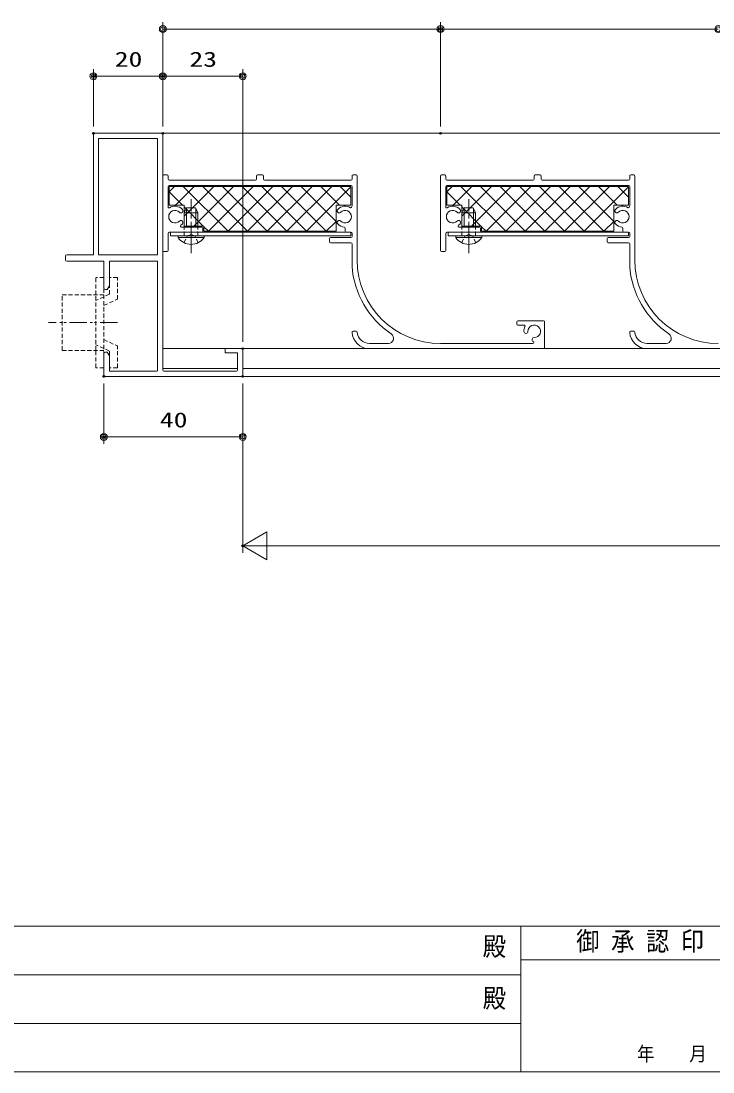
# Model space of a CAD drawing. Units: millimetres on the paper. Extents: x -395 to 395, y -281 to 281.
# Drawn here: x -78.8 to 120.6, y -281 to 21.6 of the extents above; entities that cross this region are included whole.
import ezdxf
from ezdxf.enums import TextEntityAlignment as Align

# ---------------------------------------------------------------- set-up
doc = ezdxf.new("R2010")
doc.units = ezdxf.units.MM
doc.header["$PDMODE"] = 32
doc.header["$PDSIZE"] = 0.5
for name, pattern in [('CHAIN2', [12, 9, -1, 1, -1]), ('DASHED1', [1.8, 1.2, -0.6]), ('DOUBLE_CHAIN1', [8.8, 5, -1, 0.6, -0.6, 0.6, -1])]:
    doc.linetypes.add(name, pattern=pattern)
for name, color, linetype, lineweight in [('0-0__0-6_TITLE_WAKU', 7, 'Continuous', 9), ('0-2_USERZ', 3, 'Continuous', 9), ('0-3_F-1', 7, 'Continuous', 9), ('0-6_YSS_ZEN', 6, 'Continuous', 9), ('0-7_0', 7, 'Continuous', 9), ('0-9_SUNPOU', 3, 'Continuous', 9), ('0-B_1', 7, 'Continuous', 9), ('0-C_PARTS3', 134, 'Continuous', 9)]:
    doc.layers.add(name, color=color, linetype=linetype, lineweight=lineweight)
doc.layers.add('0-8_DEFPOINTS', color=1, linetype='Continuous')
doc.layers.add('0-D_YKK_H1901', color=7, linetype='Continuous')
doc.styles.add('ＭＳ ゴシック', font='')
doc.styles.get('ＭＳ ゴシック').set_extended_font_data('MS Gothic')

# ---------------------------------------------------------------- blocks, each defined once
blk = doc.blocks.new('図枠')
at = {"layer": '0-0__0-6_TITLE_WAKU'}
for p, q in [((534.869, 42), (0, 42)), ((460.59, 42), (460.59, 0)), ((530.586, 32.28), (460.59, 32.28)), ((460.59, 28), (191.489, 28)), ((460.59, 14), (191.489, 14))]:
    blk.add_line(p, q, dxfattribs=at)
at = {"layer": '0-3_F-1'}
blk.add_lwpolyline([(790.6, 0), (0, 0), (0, 562), (790.6, 562)], close=True, dxfattribs=at)
at = {"layer": '0-0__0-6_TITLE_WAKU', "style": 'ＭＳ ゴシック', "width": 0.9}
for s, height, p in [('殿', 5.462, (449.573, 31.787)), ('御 承 認 印', 5.459, (476.505, 33.282)), ('殿', 5.462, (449.573, 16.872)), ('年\u3000\u3000月\u3000\u3000日', 4.091, (494.019, 1.939))]:
    blk.add_text(s, height=height, dxfattribs=at).set_placement(p, align=Align.BOTTOM_LEFT)
blk = doc.blocks.new('ALW1')
at = {"layer": '0-7_0'}
blk.add_line((0, 0), (-1, 0), dxfattribs=at)
blk.add_lwpolyline([(-0.34641, -0.2), (0, 0), (-0.34641, 0.2)], close=True, dxfattribs=at)
blk = doc.blocks.new('DOT1')
at = {"layer": '0-7_0'}
blk.add_line((0, 0), (-1, 0), dxfattribs=at)
for radius in [0.5, 0.325]:
    blk.add_circle((0, 0), radius, dxfattribs=at)
blk = doc.blocks.new('U31')
at = {"layer": '0-C_PARTS3'}
for p, q in [((-0.509, 3.75), (0, 3.75)), ((0, 3.75), (0, -3.75)), ((2.5, 2), (6.6, 2)), ((2.5, 1.346), (7.909, 1.346)), ((6.6, 2), (6.6, -2)), ((8, 1.3), (6.6, 2)), ((8, 1.3), (8, -1.3)), ((2.5, -1.346), (7.909, -1.346)), ((2.5, -2), (6.6, -2)), ((8, -1.3), (6.6, -2))]:
    blk.add_line(p, q, dxfattribs=at)
at = {"layer": '0-C_PARTS3', "linetype": 'CHAIN2'}
blk.add_line((-5, 0), (10.5, 0), dxfattribs=at)
at = {"layer": '0-C_PARTS3', "linetype": 'DASHED1'}
for p, q in [((0, 2), (2.5, 2)), ((0, -2), (2.5, -2))]:
    blk.add_line(p, q, dxfattribs=at)
at = {"layer": '0-C_PARTS3'}
blk.add_lwpolyline([(-0.509, 3.75), (-0.509, -3.75), (0, -3.75)], dxfattribs=at)
at = {"layer": '0-C_PARTS3', "linetype": 'DASHED1'}
for points in [[(-2.009, 2.05), (-0.154, 1.145), (0.455, 0)], [(-2.009, -2.05), (-0.154, -1.145), (0.455, 0)]]:
    blk.add_lwpolyline(points, dxfattribs=at)
at = {"layer": '0-C_PARTS3'}
blk.add_arc((2.027, 0), 4.527, 124.06671, 235.93329, dxfattribs=at)
blk = doc.blocks.new('K-12688')
at = {"layer": '0-7_0', "color": 4, "linetype": 'DASHED1'}
for p, q in [((-6.721, 3.9), (-13, 3.9)), ((-13, 3.9), (-13, 1.6)), ((-4.903, 0), (-6.721, 3.9)), ((4.903, 0), (6.721, 3.9)), ((13.003, 3.9), (6.721, 3.9)), ((13.003, 3.9), (13.003, 1.6)), ((-8.187, 1.6), (-13, 1.6)), ((13, 0), (-13, 0)), ((-13, 0), (-13, -2.3)), ((-8.187, 1.6), (-7.44, 0)), ((-8, 0), (-8, -12)), ((-7.44, 0), (-6.368, -2.3)), ((7.44, 0), (6.368, -2.3)), ((8.186, 1.6), (7.44, 0)), ((8, 0), (8, -12)), ((13.003, 1.6), (8.186, 1.6)), ((13, 0), (13, -2.3)), ((-8, -2.3), (-13, -2.3)), ((8, -2.3), (-8, -2.3)), ((13, -2.3), (8, -2.3)), ((8, -12), (-8, -12))]:
    blk.add_line(p, q, dxfattribs=at)
at = {"layer": '0-7_0', "color": 4, "linetype": 'DOUBLE_CHAIN1'}
blk.add_line((0, 3.9), (0, -15.96), dxfattribs=at)
blk = doc.blocks.new('TWAKU_W')
at = {"layer": '0-2_USERZ', "color": 7}
blk.add_line((42.004, 33.2), (42.004, 26.2), dxfattribs=at)
at = {"layer": '0-7_0'}
for p, q in [((25, 1.8), (25, 70)), ((25, 70), (45.004, 70)), ((45.004, 70), (45.004, 35)), ((26.5, 35), (26.5, 68.5)), ((26.5, 68.5), (43.504, 68.5)), ((43.504, 68.5), (43.504, 35)), ((43.504, 35), (26.5, 35)), ((45.004, 35), (52.704, 35)), ((53.004, 34.7), (53.004, 33.5)), ((40.374, 33.2), (26.5, 33.2)), ((26.5, 33.2), (26.5, 1.8)), ((52.704, 33.2), (42.004, 33.2)), ((42.004, 33.2), (42.004, 25.5)), ((7, 8), (2, 8)), ((3.5, 6.8), (3.5, 1.8)), ((7, 6.8), (3.5, 6.8)), ((7, 6.8), (7, 8)), ((42.004, 6.5), (42.004, 0)), ((3.8, 1.5), (24.7, 1.5)), ((26.8, 1.5), (40.374, 1.5))]:
    blk.add_line(p, q, dxfattribs=at)
for points in [[(41.504, 25), (41.004, 25), (40.374, 26.091), (40.374, 33.2)], [(42.004, 0), (2, 0), (2, 8)], [(40.374, 1.5), (40.374, 5.909), (41.004, 7), (41.504, 7)]]:
    blk.add_lwpolyline(points, dxfattribs=at)
for centre, radius, start, end in [((52.704, 34.7), 0.3, 360, 90), ((52.704, 33.5), 0.3, 270, 0), ((41.504, 25.5), 0.5, 270, 0), ((41.504, 6.5), 0.5, 0, 90), ((3.8, 1.8), 0.3, 180, 270), ((24.7, 1.8), 0.3, 270, 0), ((26.8, 1.8), 0.3, 180, 270)]:
    blk.add_arc(centre, radius, start, end, dxfattribs=at)

msp = doc.modelspace()

# ---------------------------------------------------------------- linework, layer by layer
at = {"layer": '0-2_USERZ'}
for p, q in [((-37.911, -8.755), (-37.911, 21.247)), ((42.089, -8.755), (42.089, 21.247)), ((42.089, -8.755), (42.089, 21.247)), ((-35.911, 19.247), (40.089, 19.247)), ((44.089, 19.247), (120.089, 19.247)), ((-37.911, -8.755), (-37.911, 7.677)), ((-14.911, -70.755), (-14.911, 7.677)), ((-16.911, 5.677), (-35.911, 5.677)), ((-37.911, -10.755), (322.089, -10.755)), ((-37.911, -72.755), (322.089, -72.755)), ((-37.911, -78.455), (-16.411, -78.455)), ((-14.911, -78.455), (299.089, -78.455)), ((-37.911, -80.755), (322.089, -80.755))]:
    msp.add_line(p, q, dxfattribs=at)
at = {"layer": '0-2_USERZ', "color": 4}
for p, q in [((-36.111, -27.642), (-34.524, -26.055)), ((-34.268, -31.455), (-28.868, -26.055)), ((-19.14, -38.955), (-32.04, -26.055)), ((-31.813, -34.658), (-23.211, -26.055)), ((-28.954, -37.455), (-17.554, -26.055)), ((-13.483, -38.955), (-26.383, -26.055)), ((-24.797, -38.955), (-11.897, -26.055)), ((-7.826, -38.955), (-20.726, -26.055)), ((-19.14, -38.955), (-6.24, -26.055)), ((-2.17, -38.955), (-15.07, -26.055)), ((-13.483, -38.955), (-0.583, -26.055)), ((3.487, -38.955), (-9.413, -26.055)), ((-7.826, -38.955), (5.074, -26.055)), ((9.144, -38.955), (-3.756, -26.055)), ((-2.17, -38.955), (10.73, -26.055)), ((11.992, -36.146), (1.901, -26.055)), ((3.487, -38.955), (16.289, -26.153)), ((12.958, -31.455), (7.558, -26.055)), ((16.289, -29.13), (13.215, -26.055)), ((43.889, -27.642), (45.476, -26.055)), ((45.732, -31.455), (51.132, -26.055)), ((60.86, -38.955), (47.96, -26.055)), ((48.187, -34.658), (56.789, -26.055)), ((51.046, -37.455), (62.446, -26.055)), ((66.517, -38.955), (53.617, -26.055)), ((55.203, -38.955), (68.103, -26.055)), ((72.174, -38.955), (59.274, -26.055)), ((60.86, -38.955), (73.76, -26.055)), ((77.83, -38.955), (64.93, -26.055)), ((66.517, -38.955), (79.417, -26.055)), ((83.487, -38.955), (70.587, -26.055)), ((72.174, -38.955), (85.074, -26.055)), ((89.144, -38.955), (76.244, -26.055)), ((77.83, -38.955), (90.73, -26.055)), ((91.992, -36.146), (81.901, -26.055)), ((83.487, -38.955), (96.289, -26.153)), ((92.958, -31.455), (87.558, -26.055)), ((96.289, -29.13), (93.215, -26.055)), ((-32.297, -31.455), (-36.111, -27.642)), ((47.703, -31.455), (43.889, -27.642)), ((-26.297, -37.455), (-31.813, -31.939)), ((53.703, -37.455), (48.187, -31.939)), ((9.144, -38.955), (11.992, -36.108)), ((89.144, -38.955), (91.992, -36.108)), ((-24.797, -38.955), (-26.111, -37.642)), ((55.203, -38.955), (53.889, -37.642))]:
    msp.add_line(p, q, dxfattribs=at)
for points in [[(-36.111, -26.055), (16.289, -26.055), (16.289, -31.455), (11.992, -31.455), (11.992, -38.955), (-26.111, -38.955), (-26.111, -37.455), (-31.813, -37.455), (-31.813, -31.455), (-36.111, -31.455)], [(-36.111, -26.055), (16.289, -26.055), (16.289, -31.455), (11.992, -31.455), (11.992, -38.955), (-26.111, -38.955), (-26.111, -37.455), (-31.813, -37.455), (-31.813, -31.455), (-36.111, -31.455)], [(43.889, -26.055), (96.289, -26.055), (96.289, -31.455), (91.992, -31.455), (91.992, -38.955), (53.889, -38.955), (53.889, -37.455), (48.187, -37.455), (48.187, -31.455), (43.889, -31.455)], [(43.889, -26.055), (96.289, -26.055), (96.289, -31.455), (91.992, -31.455), (91.992, -38.955), (53.889, -38.955), (53.889, -37.455), (48.187, -37.455), (48.187, -31.455), (43.889, -31.455)]]:
    msp.add_lwpolyline(points, close=True, dxfattribs=at)
at = {"layer": '0-2_USERZ'}
for points in [[(-35.711, -40.255), (16.289, -40.255), (16.289, -39.255), (-35.711, -39.255)], [(44.289, -40.255), (96.289, -40.255), (96.289, -39.255), (44.289, -39.255)]]:
    msp.add_lwpolyline(points, close=True, dxfattribs=at)
at = {"layer": '0-6_YSS_ZEN'}
for p, q in [((-14.911, -82.755), (-14.911, -131.518)), ((279.089, -129.518), (5.089, -129.518))]:
    msp.add_line(p, q, dxfattribs=at)
at = {"layer": '0-8_DEFPOINTS'}
for p in [(42.089, 19.247), (-57.915, 5.677), (-37.911, 5.677), (-57.915, -10.755), (-37.912, -10.755), (-37.911, -10.755), (-37.911, -10.755), (42.089, -10.755), (-14.911, -72.755), (-54.915, -80.755), (-14.911, -80.755), (-54.915, -98.153), (-14.911, -129.518)]:
    msp.add_point(p, dxfattribs=at)
at = {"layer": '0-9_SUNPOU'}
for p, q in [((-57.915, -8.755), (-57.915, 7.677)), ((-37.912, -8.755), (-37.912, 7.677)), ((-39.912, 5.677), (-55.915, 5.677)), ((-54.915, -82.755), (-54.915, -100.153)), ((-14.911, -82.755), (-14.911, -100.153)), ((-16.911, -98.153), (-52.915, -98.153))]:
    msp.add_line(p, q, dxfattribs=at)
at = {"layer": '0-B_1'}
for p, q in [((-37.911, -23.055), (-37.911, -44.455)), ((-36.711, -22.755), (-37.611, -22.755)), ((-36.411, -23.955), (-36.411, -23.055)), ((-10.911, -23.055), (-10.911, -23.955)), ((-9.211, -22.755), (-10.611, -22.755)), ((-8.911, -23.955), (-8.911, -23.055)), ((16.589, -23.055), (16.589, -23.955)), ((17.789, -22.755), (16.889, -22.755)), ((18.089, -47.255), (18.089, -23.055)), ((42.089, -23.055), (42.089, -44.455)), ((43.289, -22.755), (42.389, -22.755)), ((43.589, -23.955), (43.589, -23.055)), ((69.089, -23.055), (69.089, -23.955)), ((70.789, -22.755), (69.389, -22.755)), ((71.089, -23.955), (71.089, -23.055)), ((96.589, -23.055), (96.589, -23.955)), ((97.789, -22.755), (96.889, -22.755)), ((98.089, -47.255), (98.089, -23.055)), ((-36.411, -31.918), (-36.411, -26.055)), ((-11.211, -24.255), (-36.111, -24.255)), ((-36.111, -25.755), (16.289, -25.755)), ((16.289, -24.255), (-8.611, -24.255)), ((16.589, -26.055), (16.589, -31.618)), ((43.589, -31.918), (43.589, -26.055)), ((68.789, -24.255), (43.889, -24.255)), ((43.889, -25.755), (96.289, -25.755)), ((96.289, -24.255), (71.389, -24.255)), ((96.589, -26.055), (96.589, -31.618)), ((-36.111, -39.255), (-26.711, -39.255)), ((-26.711, -37.755), (-32.528, -37.755)), ((-26.411, -38.955), (-26.411, -38.055)), ((14.604, -38.042), (14.604, -38.955)), ((14.904, -39.255), (16.289, -39.255)), ((43.889, -39.255), (53.289, -39.255)), ((53.289, -37.755), (47.472, -37.755)), ((53.589, -38.955), (53.589, -38.055)), ((94.604, -38.042), (94.604, -38.955)), ((94.904, -39.255), (96.289, -39.255)), ((-36.411, -44.455), (-36.411, -39.555)), ((10.089, -41.055), (10.089, -41.955)), ((16.289, -40.755), (10.389, -40.755)), ((10.389, -42.255), (16.289, -42.255)), ((16.589, -39.555), (16.589, -40.455)), ((43.589, -44.455), (43.589, -39.555)), ((90.089, -41.055), (90.089, -41.955)), ((96.289, -40.755), (90.389, -40.755)), ((90.389, -42.255), (96.289, -42.255)), ((96.589, -39.555), (96.589, -40.455)), ((-37.611, -44.755), (-36.711, -44.755)), ((16.589, -42.555), (16.589, -49.006)), ((42.389, -44.755), (43.289, -44.755)), ((96.589, -42.555), (96.589, -49.006)), ((64.089, -65.055), (64.089, -65.655)), ((71.789, -64.755), (64.389, -64.755)), ((64.389, -65.955), (66.15, -65.955)), ((72.089, -72.455), (72.089, -65.055)), ((17.792, -67.755), (16.89, -67.755)), ((97.792, -67.755), (96.89, -67.755)), ((27.056, -71.255), (21.58, -71.255)), ((68.655, -71.255), (42.089, -71.255)), ((107.056, -71.255), (101.58, -71.255)), ((21.58, -72.755), (71.789, -72.755)), ((101.58, -72.755), (151.789, -72.755))]:
    msp.add_line(p, q, dxfattribs=at)
for centre, radius, start, end in [((-37.611, -23.055), 0.3, 90, 180), ((-36.711, -23.055), 0.3, 0, 90), ((-36.111, -23.955), 0.3, 180, 270), ((-11.211, -23.955), 0.3, 270, 0), ((-10.611, -23.055), 0.3, 90, 180), ((-9.211, -23.055), 0.3, 0, 90), ((-8.611, -23.955), 0.3, 180, 270), ((16.289, -23.955), 0.3, 270, 0), ((16.889, -23.055), 0.3, 90, 180), ((17.789, -23.055), 0.3, 0, 90), ((42.389, -23.055), 0.3, 90, 180), ((43.289, -23.055), 0.3, 0, 90), ((43.889, -23.955), 0.3, 180, 270), ((68.789, -23.955), 0.3, 270, 0), ((69.389, -23.055), 0.3, 90, 180), ((70.789, -23.055), 0.3, 0, 90), ((71.389, -23.955), 0.3, 180, 270), ((96.289, -23.955), 0.3, 270, 0), ((96.889, -23.055), 0.3, 90, 180), ((97.789, -23.055), 0.3, 0, 90), ((-36.111, -26.055), 0.3, 90, 180), ((16.289, -26.055), 0.3, 0, 90), ((43.889, -26.055), 0.3, 90, 180), ((96.289, -26.055), 0.3, 0, 90), ((-36.111, -31.918), 0.3, 180, 300.70421), ((-34.426, -34.755), 1.8, 44.47751, 315.52249), ((-34.426, -34.755), 3, 44.47751, 120.70421), ((-32.713, -33.074), 0.6, 224.47751, 44.47751), ((12.892, -33.074), 0.6, 135.52249, 315.52249), ((14.604, -34.755), 3, 59.29579, 135.52249), ((14.604, -34.755), 1.8, 224.47751, 135.52249), ((16.091, -31.676), 0.502, 275.17413, 6.65646), ((43.889, -31.918), 0.3, 180, 300.70421), ((45.574, -34.755), 1.8, 44.47751, 315.52249), ((45.574, -34.755), 3, 44.47751, 120.70421), ((47.287, -33.074), 0.6, 224.47751, 44.47751), ((92.892, -33.074), 0.6, 135.52249, 315.52249), ((94.604, -34.755), 3, 59.29579, 135.52249), ((94.604, -34.755), 1.8, 224.47751, 135.52249), ((96.091, -31.676), 0.502, 275.17413, 6.65646), ((-32.713, -36.437), 0.6, 315.52249, 135.52249), ((12.892, -36.437), 0.6, 44.47751, 224.47751), ((47.287, -36.437), 0.6, 315.52249, 135.52249), ((92.892, -36.437), 0.6, 44.47751, 224.47751), ((-36.111, -39.555), 0.3, 90, 180), ((-32.528, -37.455), 0.3, 125.0968, 270), ((-34.426, -34.755), 3, 305.0968, 315.52249), ((-26.711, -38.055), 0.3, 0, 90), ((-26.711, -38.955), 0.3, 270, 0), ((14.604, -34.755), 3, 224.47751, 264.78409), ((14.304, -38.042), 0.3, 0, 84.78409), ((14.904, -38.955), 0.3, 180, 270), ((16.289, -39.555), 0.3, 0, 90), ((43.889, -39.555), 0.3, 90, 180), ((47.472, -37.455), 0.3, 125.0968, 270), ((45.574, -34.755), 3, 305.0968, 315.52249), ((53.289, -38.055), 0.3, 0, 90), ((53.289, -38.955), 0.3, 270, 0), ((94.604, -34.755), 3, 224.47751, 264.78409), ((94.304, -38.042), 0.3, 0, 84.78409), ((94.904, -38.955), 0.3, 180, 270), ((96.289, -39.555), 0.3, 0, 90), ((10.389, -41.055), 0.3, 90, 180), ((10.389, -41.955), 0.3, 180, 270), ((16.289, -40.455), 0.3, 270, 0), ((16.289, -42.555), 0.3, 0, 90), ((90.389, -41.055), 0.3, 90, 180), ((90.389, -41.955), 0.3, 180, 270), ((96.289, -40.455), 0.3, 270, 0), ((96.289, -42.555), 0.3, 0, 90), ((-37.611, -44.455), 0.3, 180, 270), ((-36.711, -44.455), 0.3, 270, 0), ((42.389, -44.455), 0.3, 180, 270), ((43.289, -44.455), 0.3, 270, 0), ((42.089, -47.255), 24, 180, 270), ((122.089, -47.255), 24, 180, 270), ((42.089, -47.255), 25.56, 183.92661, 236.25165), ((122.089, -47.255), 25.56, 183.92661, 236.25165), ((64.389, -65.055), 0.3, 90, 180), ((64.389, -65.655), 0.3, 180, 270), ((69.089, -67.755), 3, 152.96431, 180.52249), ((66.15, -66.255), 0.3, 332.96431, 90), ((69.089, -67.755), 1.8, 269.47751, 180.52249), ((71.789, -65.055), 0.3, 0, 90), ((16.89, -68.055), 0.3, 90, 183.65967), ((21.58, -67.755), 5, 183.65967, 270), ((17.792, -68.055), 0.3, 4.52806, 90), ((21.58, -67.755), 3.5, 184.52806, 270), ((27.056, -69.755), 1.5, 270, 56.25165), ((66.689, -67.777), 0.6, 180.52249, 0.52249), ((69.067, -70.155), 0.6, 89.47751, 242.74783), ((96.89, -68.055), 0.3, 90, 183.65967), ((101.58, -67.755), 5, 183.65967, 270), ((97.792, -68.055), 0.3, 4.52806, 90), ((101.58, -67.755), 3.5, 184.52806, 270), ((107.056, -69.755), 1.5, 270, 56.25165), ((68.655, -70.955), 0.3, 270, 62.74783), ((71.789, -72.455), 0.3, 270, 0)]:
    msp.add_arc(centre, radius, start, end, dxfattribs=at)

# ---------------------------------------------------------------- block references
at = {"layer": '0-2_USERZ'}
msp.add_blockref('図枠', (-395.319, -280.995), dxfattribs=at)
at = {"layer": '0-2_USERZ', "xscale": 2, "yscale": 2, "rotation": 180}
for p in [(-37.911, 19.247), (42.089, 19.247), (-37.911, 5.677)]:
    msp.add_blockref('DOT1', p, dxfattribs=at)
at = {"layer": '0-2_USERZ', "xscale": 2, "yscale": 2}
for p in [(42.089, 19.247), (122.089, 19.247), (-14.911, 5.677)]:
    msp.add_blockref('DOT1', p, dxfattribs=at)
at = {"layer": '0-2_USERZ', "xscale": -1}
msp.add_blockref('TWAKU_W', (-12.911, -80.755), dxfattribs=at)
at = {"layer": '0-6_YSS_ZEN', "xscale": 20, "yscale": 20, "rotation": 180}
msp.add_blockref('ALW1', (-14.911, -129.518), dxfattribs=at)
at = {"layer": '0-9_SUNPOU', "xscale": 2, "yscale": 2, "rotation": 180}
for p in [(-57.915, 5.677), (-54.915, -98.153)]:
    msp.add_blockref('DOT1', p, dxfattribs=at)
at = {"layer": '0-9_SUNPOU', "xscale": 2, "yscale": 2}
for p in [(-37.912, 5.677), (-14.911, -98.153)]:
    msp.add_blockref('DOT1', p, dxfattribs=at)
at = {"layer": '0-C_PARTS3', "rotation": 90}
for p in [(-29.789, -40.255), (50.211, -40.255)]:
    msp.add_blockref('U31', p, dxfattribs=at)
at = {"layer": '0-D_YKK_H1901', "rotation": 270}
msp.add_blockref('K-12688', (-54.914, -65.255), dxfattribs=at)

# ---------------------------------------------------------------- texts
at = {"layer": '0-2_USERZ', "style": 'ＭＳ ゴシック', "width": 1.35}
msp.add_text('23', height=4.333, dxfattribs=at).set_placement((-30.268, 7.094), align=Align.BOTTOM_LEFT)
at = {"layer": '0-9_SUNPOU', "style": 'ＭＳ ゴシック', "width": 1.35}
for s, p in [('20', (-51.771, 7.094)), ('40', (-38.77, -96.736))]:
    msp.add_text(s, height=4.333, dxfattribs=at).set_placement(p, align=Align.BOTTOM_LEFT)

doc.saveas('drawing.dxf')
